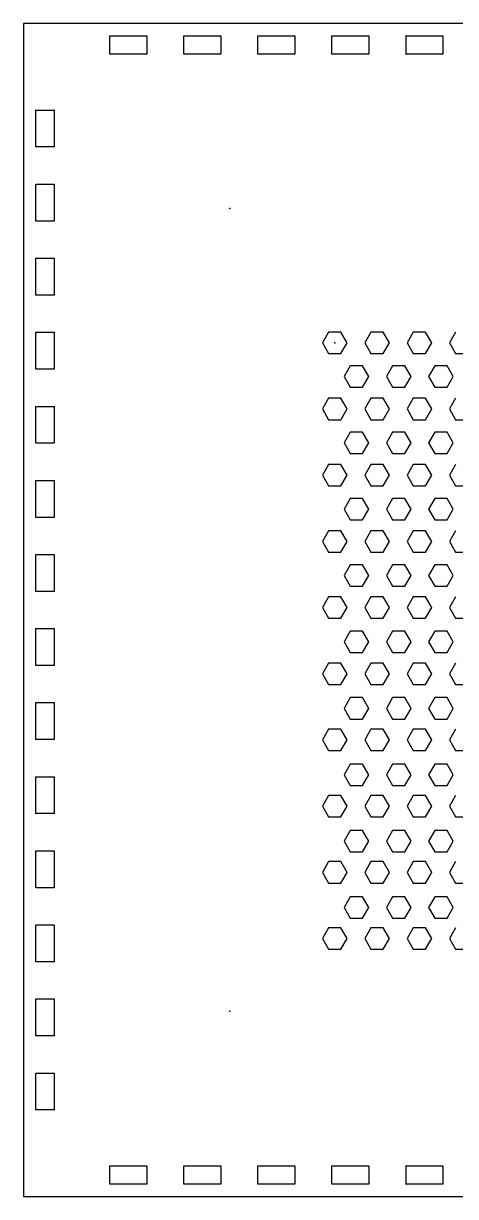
# Model space of a CAD drawing. Header units: millimetres. Extents: x 0 to 382, y -305 to 30.
# Drawn here: x 191.5 to 261.6, y -190 to 0 of the extents above; entities that cross this region are included whole.
import ezdxf

# ---------------------------------------------------------------- set-up
doc = ezdxf.new("R2010")
doc.units = ezdxf.units.MM
doc.header["$MEASUREMENT"] = 0
for name, color, linetype in [('boite_babycare v9_Sketch1', 7, 'Continuous'), ('boite_babycare v9_Sketch11', 7, 'Continuous'), ('boite_babycare v9_Sketch3', 7, 'Continuous')]:
    doc.layers.add(name, color=color, linetype=linetype)

msp = doc.modelspace()

# ---------------------------------------------------------------- linework, layer by layer
at = {"layer": 'boite_babycare v9_Sketch1'}
for p, q in [((381.53, 0), (191.53, 0)), ((191.52, -0.01), (191.52, -190.01)), ((205.54, -4.99), (205.54, -2.01)), ((205.54, -2.01), (208.53, -2.01)), ((208.53, -2.01), (211.52, -2.01)), ((211.52, -2.01), (211.52, -4.99)), ((217.54, -4.99), (217.54, -2.01)), ((217.54, -2.01), (220.53, -2.01)), ((220.53, -2.01), (223.52, -2.01)), ((223.52, -2.01), (223.52, -4.99)), ((229.54, -2.01), (232.53, -2.01)), ((229.54, -4.99), (229.54, -2.01)), ((232.53, -2.01), (235.52, -2.01)), ((235.52, -2.01), (235.52, -4.99)), ((241.54, -2.01), (244.53, -2.01)), ((241.54, -4.99), (241.54, -2.01)), ((244.53, -2.01), (247.52, -2.01)), ((247.52, -2.01), (247.52, -4.99)), ((253.54, -4.99), (253.54, -2.01)), ((253.54, -2.01), (256.53, -2.01)), ((256.53, -2.01), (259.52, -2.01)), ((259.52, -2.01), (259.52, -4.99)), ((211.52, -4.99), (205.54, -4.99)), ((223.52, -4.99), (217.54, -4.99)), ((235.52, -4.99), (229.54, -4.99)), ((247.52, -4.99), (241.54, -4.99)), ((259.52, -4.99), (253.54, -4.99)), ((193.53, -14.02), (196.51, -14.02)), ((193.53, -17.01), (193.53, -14.02)), ((196.51, -14.02), (196.51, -20)), ((193.53, -20), (193.53, -17.01)), ((196.51, -20), (193.53, -20)), ((193.53, -26.02), (196.51, -26.02)), ((193.53, -29.01), (193.53, -26.02)), ((196.51, -26.02), (196.51, -32)), ((193.53, -32), (193.53, -29.01)), ((196.51, -32), (193.53, -32)), ((193.53, -41.01), (193.53, -38.02)), ((193.53, -38.02), (196.51, -38.02)), ((196.51, -38.02), (196.51, -44)), ((193.53, -44), (193.53, -41.01)), ((196.51, -44), (193.53, -44)), ((193.53, -53.01), (193.53, -50.02)), ((193.53, -50.02), (196.51, -50.02)), ((196.51, -50.02), (196.51, -56)), ((193.53, -56), (193.53, -53.01)), ((196.51, -56), (193.53, -56)), ((193.53, -65.01), (193.53, -62.02)), ((193.53, -62.02), (196.51, -62.02)), ((196.51, -62.02), (196.51, -68)), ((193.53, -68), (193.53, -65.01)), ((196.51, -68), (193.53, -68)), ((193.53, -74.02), (196.51, -74.02)), ((193.53, -77.01), (193.53, -74.02)), ((196.51, -74.02), (196.51, -80)), ((193.53, -80), (193.53, -77.01)), ((196.51, -80), (193.53, -80)), ((193.53, -89.01), (193.53, -86.02)), ((193.53, -86.02), (196.51, -86.02)), ((196.51, -86.02), (196.51, -92)), ((193.53, -92), (193.53, -89.01)), ((196.51, -92), (193.53, -92)), ((193.53, -101.01), (193.53, -98.02)), ((193.53, -98.02), (196.51, -98.02)), ((196.51, -98.02), (196.51, -104)), ((193.53, -104), (193.53, -101.01)), ((196.51, -104), (193.53, -104)), ((193.53, -110.02), (196.51, -110.02)), ((193.53, -113.01), (193.53, -110.02)), ((196.51, -110.02), (196.51, -116)), ((193.53, -116), (193.53, -113.01)), ((196.51, -116), (193.53, -116)), ((193.53, -122.02), (196.51, -122.02)), ((193.53, -125.01), (193.53, -122.02)), ((196.51, -122.02), (196.51, -128)), ((193.53, -128), (193.53, -125.01)), ((196.51, -128), (193.53, -128)), ((193.53, -137.01), (193.53, -134.02)), ((193.53, -134.02), (196.51, -134.02)), ((196.51, -134.02), (196.51, -140)), ((193.53, -140), (193.53, -137.01)), ((196.51, -140), (193.53, -140)), ((193.53, -146.02), (196.51, -146.02)), ((193.53, -149.01), (193.53, -146.02)), ((196.51, -146.02), (196.51, -152)), ((193.53, -152), (193.53, -149.01)), ((196.51, -152), (193.53, -152)), ((193.53, -158.02), (196.51, -158.02)), ((193.53, -161.01), (193.53, -158.02)), ((196.51, -158.02), (196.51, -164)), ((193.53, -164), (193.53, -161.01)), ((196.51, -164), (193.53, -164)), ((193.53, -173.01), (193.53, -170.02)), ((193.53, -170.02), (196.51, -170.02)), ((196.51, -170.02), (196.51, -176)), ((193.53, -176), (193.53, -173.01)), ((196.51, -176), (193.53, -176)), ((205.54, -185.03), (211.52, -185.03)), ((205.54, -188.01), (205.54, -185.03)), ((211.52, -185.03), (211.52, -188.01)), ((217.54, -185.03), (223.52, -185.03)), ((217.54, -188.01), (217.54, -185.03)), ((223.52, -185.03), (223.52, -188.01)), ((229.54, -188.01), (229.54, -185.03)), ((229.54, -185.03), (235.52, -185.03)), ((235.52, -185.03), (235.52, -188.01)), ((241.54, -188.01), (241.54, -185.03)), ((241.54, -185.03), (247.52, -185.03)), ((247.52, -185.03), (247.52, -188.01)), ((253.54, -188.01), (253.54, -185.03)), ((253.54, -185.03), (259.52, -185.03)), ((259.52, -185.03), (259.52, -188.01)), ((208.53, -188.01), (205.54, -188.01)), ((211.52, -188.01), (208.53, -188.01)), ((220.53, -188.01), (217.54, -188.01)), ((223.52, -188.01), (220.53, -188.01)), ((232.53, -188.01), (229.54, -188.01)), ((235.52, -188.01), (232.53, -188.01)), ((244.53, -188.01), (241.54, -188.01)), ((247.52, -188.01), (244.53, -188.01)), ((256.53, -188.01), (253.54, -188.01)), ((259.52, -188.01), (256.53, -188.01)), ((191.53, -190.02), (381.53, -190.02))]:
    msp.add_line(p, q, dxfattribs=at)
for points in [[(191.53, 0), (191.52, 0), (191.52, 0), (191.52, -0.01)], [(205.54, -2.01), (205.54, -2), (205.53, -2.01), (205.54, -2.01)], [(211.52, -2.01), (211.53, -2.01), (211.52, -2), (211.52, -2.01)], [(217.54, -2.01), (217.54, -2), (217.53, -2.01), (217.54, -2.01)], [(223.52, -2.01), (223.53, -2.01), (223.52, -2), (223.52, -2.01)], [(229.54, -2.01), (229.54, -2), (229.53, -2.01), (229.54, -2.01)], [(235.52, -2.01), (235.53, -2.01), (235.52, -2), (235.52, -2.01)], [(241.54, -2.01), (241.54, -2), (241.53, -2.01), (241.54, -2.01)], [(247.52, -2.01), (247.53, -2.01), (247.52, -2), (247.52, -2.01)], [(253.54, -2.01), (253.54, -2), (253.53, -2.01), (253.54, -2.01)], [(259.52, -2.01), (259.53, -2.01), (259.52, -2), (259.52, -2.01)], [(205.54, -4.99), (205.53, -4.99), (205.54, -5), (205.54, -4.99)], [(211.52, -4.99), (211.52, -5), (211.53, -4.99), (211.52, -4.99)], [(217.54, -4.99), (217.53, -4.99), (217.54, -5), (217.54, -4.99)], [(223.52, -4.99), (223.52, -5), (223.53, -4.99), (223.52, -4.99)], [(229.54, -4.99), (229.53, -4.99), (229.54, -5), (229.54, -4.99)], [(235.52, -4.99), (235.52, -5), (235.53, -4.99), (235.52, -4.99)], [(241.54, -4.99), (241.53, -4.99), (241.54, -5), (241.54, -4.99)], [(247.52, -4.99), (247.52, -5), (247.53, -4.99), (247.52, -4.99)], [(253.54, -4.99), (253.53, -4.99), (253.54, -5), (253.54, -4.99)], [(259.52, -4.99), (259.52, -5), (259.53, -4.99), (259.52, -4.99)], [(193.53, -14.02), (193.53, -14.01), (193.52, -14.02), (193.53, -14.02)], [(196.51, -14.02), (196.52, -14.02), (196.51, -14.01), (196.51, -14.02)], [(193.53, -20), (193.52, -20), (193.53, -20.01), (193.53, -20)], [(196.51, -20), (196.51, -20.01), (196.52, -20), (196.51, -20)], [(193.53, -26.02), (193.53, -26.01), (193.52, -26.02), (193.53, -26.02)], [(196.51, -26.02), (196.52, -26.02), (196.51, -26.01), (196.51, -26.02)], [(193.53, -32), (193.52, -32), (193.53, -32.01), (193.53, -32)], [(196.51, -32), (196.51, -32.01), (196.52, -32), (196.51, -32)], [(193.53, -38.02), (193.53, -38.01), (193.52, -38.02), (193.53, -38.02)], [(196.51, -38.02), (196.52, -38.02), (196.51, -38.01), (196.51, -38.02)], [(193.53, -44), (193.52, -44), (193.53, -44.01), (193.53, -44)], [(196.51, -44), (196.51, -44.01), (196.52, -44), (196.51, -44)], [(193.53, -50.02), (193.53, -50.01), (193.52, -50.02), (193.53, -50.02)], [(196.51, -50.02), (196.52, -50.02), (196.51, -50.01), (196.51, -50.02)], [(193.53, -56), (193.52, -56), (193.53, -56.01), (193.53, -56)], [(196.51, -56), (196.51, -56.01), (196.52, -56), (196.51, -56)], [(193.53, -62.02), (193.53, -62.01), (193.52, -62.02), (193.53, -62.02)], [(196.51, -62.02), (196.52, -62.02), (196.51, -62.01), (196.51, -62.02)], [(193.53, -68), (193.52, -68), (193.53, -68.01), (193.53, -68)], [(196.51, -68), (196.51, -68.01), (196.52, -68), (196.51, -68)], [(193.53, -74.02), (193.53, -74.01), (193.52, -74.02), (193.53, -74.02)], [(196.51, -74.02), (196.52, -74.02), (196.51, -74.01), (196.51, -74.02)], [(193.53, -80), (193.52, -80), (193.53, -80.01), (193.53, -80)], [(196.51, -80), (196.51, -80.01), (196.52, -80), (196.51, -80)], [(193.53, -86.02), (193.53, -86.01), (193.52, -86.02), (193.53, -86.02)], [(196.51, -86.02), (196.52, -86.02), (196.51, -86.01), (196.51, -86.02)], [(193.53, -92), (193.52, -92), (193.53, -92.01), (193.53, -92)], [(196.51, -92), (196.51, -92.01), (196.52, -92), (196.51, -92)], [(193.53, -98.02), (193.53, -98.01), (193.52, -98.02), (193.53, -98.02)], [(196.51, -98.02), (196.52, -98.02), (196.51, -98.01), (196.51, -98.02)], [(193.53, -104), (193.52, -104), (193.53, -104.01), (193.53, -104)], [(196.51, -104), (196.51, -104.01), (196.52, -104), (196.51, -104)], [(193.53, -110.02), (193.53, -110.01), (193.52, -110.02), (193.53, -110.02)], [(196.51, -110.02), (196.52, -110.02), (196.51, -110.01), (196.51, -110.02)], [(193.53, -116), (193.52, -116), (193.53, -116.01), (193.53, -116)], [(196.51, -116), (196.51, -116.01), (196.52, -116), (196.51, -116)], [(193.53, -122.02), (193.53, -122.01), (193.52, -122.02), (193.53, -122.02)], [(196.51, -122.02), (196.52, -122.02), (196.51, -122.01), (196.51, -122.02)], [(193.53, -128), (193.52, -128), (193.53, -128.01), (193.53, -128)], [(196.51, -128), (196.51, -128.01), (196.52, -128), (196.51, -128)], [(193.53, -134.02), (193.53, -134.01), (193.52, -134.02), (193.53, -134.02)], [(196.51, -134.02), (196.52, -134.02), (196.51, -134.01), (196.51, -134.02)], [(193.53, -140), (193.52, -140), (193.53, -140.01), (193.53, -140)], [(196.51, -140), (196.51, -140.01), (196.52, -140), (196.51, -140)], [(193.53, -146.02), (193.53, -146.01), (193.52, -146.02), (193.53, -146.02)], [(196.51, -146.02), (196.52, -146.02), (196.51, -146.01), (196.51, -146.02)], [(193.53, -152), (193.52, -152), (193.53, -152.01), (193.53, -152)], [(196.51, -152), (196.51, -152.01), (196.52, -152), (196.51, -152)], [(193.53, -158.02), (193.53, -158.01), (193.52, -158.02), (193.53, -158.02)], [(196.51, -158.02), (196.52, -158.02), (196.51, -158.01), (196.51, -158.02)], [(193.53, -164), (193.52, -164), (193.53, -164.01), (193.53, -164)], [(196.51, -164), (196.51, -164.01), (196.52, -164), (196.51, -164)], [(193.53, -170.02), (193.53, -170.01), (193.52, -170.02), (193.53, -170.02)], [(196.51, -170.02), (196.52, -170.02), (196.51, -170.01), (196.51, -170.02)], [(193.53, -176), (193.52, -176), (193.53, -176.01), (193.53, -176)], [(196.51, -176), (196.51, -176.01), (196.52, -176), (196.51, -176)], [(205.54, -185.03), (205.54, -185.02), (205.53, -185.03), (205.54, -185.03)], [(211.52, -185.03), (211.53, -185.03), (211.52, -185.02), (211.52, -185.03)], [(217.54, -185.03), (217.54, -185.02), (217.53, -185.03), (217.54, -185.03)], [(223.52, -185.03), (223.53, -185.03), (223.52, -185.02), (223.52, -185.03)], [(229.54, -185.03), (229.54, -185.02), (229.53, -185.03), (229.54, -185.03)], [(235.52, -185.03), (235.53, -185.03), (235.52, -185.02), (235.52, -185.03)], [(241.54, -185.03), (241.54, -185.02), (241.53, -185.03), (241.54, -185.03)], [(247.52, -185.03), (247.53, -185.03), (247.52, -185.02), (247.52, -185.03)], [(253.54, -185.03), (253.54, -185.02), (253.53, -185.03), (253.54, -185.03)], [(259.52, -185.03), (259.53, -185.03), (259.52, -185.02), (259.52, -185.03)], [(205.54, -188.01), (205.53, -188.01), (205.54, -188.02), (205.54, -188.01)], [(211.52, -188.01), (211.52, -188.02), (211.53, -188.01), (211.52, -188.01)], [(217.54, -188.01), (217.53, -188.01), (217.54, -188.02), (217.54, -188.01)], [(223.52, -188.01), (223.52, -188.02), (223.53, -188.01), (223.52, -188.01)], [(229.54, -188.01), (229.53, -188.01), (229.54, -188.02), (229.54, -188.01)], [(235.52, -188.01), (235.52, -188.02), (235.53, -188.01), (235.52, -188.01)], [(241.54, -188.01), (241.53, -188.01), (241.54, -188.02), (241.54, -188.01)], [(247.52, -188.01), (247.52, -188.02), (247.53, -188.01), (247.52, -188.01)], [(253.54, -188.01), (253.53, -188.01), (253.54, -188.02), (253.54, -188.01)], [(259.52, -188.01), (259.52, -188.02), (259.53, -188.01), (259.52, -188.01)], [(191.52, -190.01), (191.52, -190.02), (191.52, -190.02), (191.53, -190.02)]]:
    msp.add_open_spline(points, degree=3, dxfattribs=at)
at = {"layer": 'boite_babycare v9_Sketch11'}
for p, q in [((241, -50), (240, -51.73)), ((243, -50), (241, -50)), ((244, -51.73), (243, -50)), ((247.86, -50), (246.86, -51.73)), ((247.86, -50), (246.86, -51.73)), ((249.86, -50), (247.86, -50)), ((249.86, -50), (247.86, -50)), ((250.86, -51.73), (249.86, -50)), ((250.86, -51.73), (249.86, -50)), ((254.71, -50), (253.71, -51.73)), ((254.71, -50), (253.71, -51.73)), ((256.71, -50), (254.71, -50)), ((256.71, -50), (254.71, -50)), ((257.71, -51.73), (256.71, -50)), ((257.71, -51.73), (256.71, -50)), ((261.57, -50), (260.57, -51.73)), ((261.57, -50), (260.57, -51.73)), ((240, -51.73), (241, -53.46)), ((243, -53.46), (244, -51.73)), ((246.86, -51.73), (247.86, -53.46)), ((246.86, -51.73), (247.86, -53.46)), ((249.86, -53.46), (250.86, -51.73)), ((249.86, -53.46), (250.86, -51.73)), ((253.71, -51.73), (254.71, -53.46)), ((253.71, -51.73), (254.71, -53.46)), ((256.71, -53.46), (257.71, -51.73)), ((256.71, -53.46), (257.71, -51.73)), ((260.57, -51.73), (261.57, -53.46)), ((260.57, -51.73), (261.57, -53.46)), ((241, -53.46), (243, -53.46)), ((247.86, -53.46), (249.86, -53.46)), ((247.86, -53.46), (249.86, -53.46)), ((254.71, -53.46), (256.71, -53.46)), ((254.71, -53.46), (256.71, -53.46)), ((261.57, -53.46), (263.57, -53.46)), ((261.57, -53.46), (263.57, -53.46)), ((244.5, -55.46), (243.5, -57.19)), ((246.5, -55.46), (244.5, -55.46)), ((247.5, -57.19), (246.5, -55.46)), ((251.35, -55.46), (250.35, -57.19)), ((251.35, -55.46), (250.35, -57.19)), ((253.35, -55.46), (251.35, -55.46)), ((253.35, -55.46), (251.35, -55.46)), ((254.35, -57.19), (253.35, -55.46)), ((254.35, -57.19), (253.35, -55.46)), ((258.19, -55.46), (257.19, -57.19)), ((258.19, -55.46), (257.19, -57.19)), ((260.19, -55.46), (258.19, -55.46)), ((260.19, -55.46), (258.19, -55.46)), ((261.19, -57.19), (260.19, -55.46)), ((261.19, -57.19), (260.19, -55.46)), ((243.5, -57.19), (244.5, -58.92)), ((246.5, -58.92), (247.5, -57.19)), ((250.35, -57.19), (251.35, -58.92)), ((250.35, -57.19), (251.35, -58.92)), ((253.35, -58.92), (254.35, -57.19)), ((253.35, -58.92), (254.35, -57.19)), ((257.19, -57.19), (258.19, -58.92)), ((257.19, -57.19), (258.19, -58.92)), ((260.19, -58.92), (261.19, -57.19)), ((260.19, -58.92), (261.19, -57.19)), ((241, -60.72), (240, -62.45)), ((243, -60.72), (241, -60.72)), ((244, -62.45), (243, -60.72)), ((244.5, -58.92), (246.5, -58.92)), ((247.86, -60.72), (246.86, -62.45)), ((249.86, -60.72), (247.86, -60.72)), ((250.86, -62.45), (249.86, -60.72)), ((251.35, -58.92), (253.35, -58.92)), ((251.35, -58.92), (253.35, -58.92)), ((254.71, -60.72), (253.71, -62.45)), ((256.71, -60.72), (254.71, -60.72)), ((257.71, -62.45), (256.71, -60.72)), ((258.19, -58.92), (260.19, -58.92)), ((258.19, -58.92), (260.19, -58.92)), ((261.57, -60.72), (260.57, -62.45)), ((240, -62.45), (241, -64.18)), ((243, -64.18), (244, -62.45)), ((246.86, -62.45), (247.86, -64.18)), ((249.86, -64.18), (250.86, -62.45)), ((253.71, -62.45), (254.71, -64.18)), ((256.71, -64.18), (257.71, -62.45)), ((260.57, -62.45), (261.57, -64.18)), ((241, -64.18), (243, -64.18)), ((247.86, -64.18), (249.86, -64.18)), ((254.71, -64.18), (256.71, -64.18)), ((261.57, -64.18), (263.57, -64.18)), ((244.5, -66.21), (243.5, -67.94)), ((246.5, -66.21), (244.5, -66.21)), ((247.5, -67.94), (246.5, -66.21)), ((251.35, -66.21), (250.35, -67.94)), ((253.35, -66.21), (251.35, -66.21)), ((254.35, -67.94), (253.35, -66.21)), ((258.19, -66.21), (257.19, -67.94)), ((260.19, -66.21), (258.19, -66.21)), ((261.19, -67.94), (260.19, -66.21)), ((243.5, -67.94), (244.5, -69.67)), ((246.5, -69.67), (247.5, -67.94)), ((250.35, -67.94), (251.35, -69.67)), ((253.35, -69.67), (254.35, -67.94)), ((257.19, -67.94), (258.19, -69.67)), ((260.19, -69.67), (261.19, -67.94)), ((244.5, -69.67), (246.5, -69.67)), ((251.35, -69.67), (253.35, -69.67)), ((258.19, -69.67), (260.19, -69.67)), ((241, -71.44), (240, -73.17)), ((243, -71.44), (241, -71.44)), ((244, -73.17), (243, -71.44)), ((247.86, -71.44), (246.86, -73.17)), ((249.86, -71.44), (247.86, -71.44)), ((250.86, -73.17), (249.86, -71.44)), ((254.71, -71.44), (253.71, -73.17)), ((256.71, -71.44), (254.71, -71.44)), ((257.71, -73.17), (256.71, -71.44)), ((261.57, -71.44), (260.57, -73.17)), ((240, -73.17), (241, -74.91)), ((243, -74.91), (244, -73.17)), ((246.86, -73.17), (247.86, -74.91)), ((249.86, -74.91), (250.86, -73.17)), ((253.71, -73.17), (254.71, -74.91)), ((256.71, -74.91), (257.71, -73.17)), ((260.57, -73.17), (261.57, -74.91)), ((241, -74.91), (243, -74.91)), ((247.86, -74.91), (249.86, -74.91)), ((254.71, -74.91), (256.71, -74.91)), ((261.57, -74.91), (263.57, -74.91)), ((244.5, -76.96), (243.5, -78.69)), ((246.5, -76.96), (244.5, -76.96)), ((247.5, -78.69), (246.5, -76.96)), ((251.35, -76.96), (250.35, -78.69)), ((253.35, -76.96), (251.35, -76.96)), ((254.35, -78.69), (253.35, -76.96)), ((258.19, -76.96), (257.19, -78.69)), ((260.19, -76.96), (258.19, -76.96)), ((261.19, -78.69), (260.19, -76.96)), ((243.5, -78.69), (244.5, -80.42)), ((246.5, -80.42), (247.5, -78.69)), ((250.35, -78.69), (251.35, -80.42)), ((253.35, -80.42), (254.35, -78.69)), ((257.19, -78.69), (258.19, -80.42)), ((260.19, -80.42), (261.19, -78.69)), ((244.5, -80.42), (246.5, -80.42)), ((251.35, -80.42), (253.35, -80.42)), ((258.19, -80.42), (260.19, -80.42)), ((241, -82.16), (240, -83.9)), ((243, -82.16), (241, -82.16)), ((244, -83.9), (243, -82.16)), ((247.86, -82.16), (246.86, -83.9)), ((249.86, -82.16), (247.86, -82.16)), ((250.86, -83.9), (249.86, -82.16)), ((254.71, -82.16), (253.71, -83.9)), ((256.71, -82.16), (254.71, -82.16)), ((257.71, -83.9), (256.71, -82.16)), ((261.57, -82.16), (260.57, -83.9)), ((240, -83.9), (241, -85.63)), ((243, -85.63), (244, -83.9)), ((246.86, -83.9), (247.86, -85.63)), ((249.86, -85.63), (250.86, -83.9)), ((253.71, -83.9), (254.71, -85.63)), ((256.71, -85.63), (257.71, -83.9)), ((260.57, -83.9), (261.57, -85.63)), ((241, -85.63), (243, -85.63)), ((247.86, -85.63), (249.86, -85.63)), ((254.71, -85.63), (256.71, -85.63)), ((261.57, -85.63), (263.57, -85.63)), ((244.5, -87.71), (243.5, -89.44)), ((246.5, -87.71), (244.5, -87.71)), ((247.5, -89.44), (246.5, -87.71)), ((251.35, -87.71), (250.35, -89.44)), ((253.35, -87.71), (251.35, -87.71)), ((254.35, -89.44), (253.35, -87.71)), ((258.19, -87.71), (257.19, -89.44)), ((260.19, -87.71), (258.19, -87.71)), ((261.19, -89.44), (260.19, -87.71)), ((243.5, -89.44), (244.5, -91.17)), ((244.5, -91.17), (246.5, -91.17)), ((246.5, -91.17), (247.5, -89.44)), ((250.35, -89.44), (251.35, -91.17)), ((251.35, -91.17), (253.35, -91.17)), ((253.35, -91.17), (254.35, -89.44)), ((257.19, -89.44), (258.19, -91.17)), ((258.19, -91.17), (260.19, -91.17)), ((260.19, -91.17), (261.19, -89.44)), ((241, -92.89), (240, -94.62)), ((243, -92.89), (241, -92.89)), ((244, -94.62), (243, -92.89)), ((247.86, -92.89), (246.86, -94.62)), ((249.86, -92.89), (247.86, -92.89)), ((250.86, -94.62), (249.86, -92.89)), ((254.71, -92.89), (253.71, -94.62)), ((256.71, -92.89), (254.71, -92.89)), ((257.71, -94.62), (256.71, -92.89)), ((261.57, -92.89), (260.57, -94.62)), ((240, -94.62), (241, -96.35)), ((243, -96.35), (244, -94.62)), ((246.86, -94.62), (247.86, -96.35)), ((249.86, -96.35), (250.86, -94.62)), ((253.71, -94.62), (254.71, -96.35)), ((256.71, -96.35), (257.71, -94.62)), ((260.57, -94.62), (261.57, -96.35)), ((241, -96.35), (243, -96.35)), ((247.86, -96.35), (249.86, -96.35)), ((254.71, -96.35), (256.71, -96.35)), ((261.57, -96.35), (263.57, -96.35)), ((244.5, -98.46), (243.5, -100.19)), ((246.5, -98.46), (244.5, -98.46)), ((247.5, -100.19), (246.5, -98.46)), ((251.35, -98.46), (250.35, -100.19)), ((253.35, -98.46), (251.35, -98.46)), ((254.35, -100.19), (253.35, -98.46)), ((258.19, -98.46), (257.19, -100.19)), ((260.19, -98.46), (258.19, -98.46)), ((261.19, -100.19), (260.19, -98.46)), ((243.5, -100.19), (244.5, -101.92)), ((246.5, -101.92), (247.5, -100.19)), ((250.35, -100.19), (251.35, -101.92)), ((253.35, -101.92), (254.35, -100.19)), ((257.19, -100.19), (258.19, -101.92)), ((260.19, -101.92), (261.19, -100.19)), ((244.5, -101.92), (246.5, -101.92)), ((251.35, -101.92), (253.35, -101.92)), ((258.19, -101.92), (260.19, -101.92)), ((241, -103.61), (240, -105.34)), ((243, -103.61), (241, -103.61)), ((244, -105.34), (243, -103.61)), ((247.86, -103.61), (246.86, -105.34)), ((249.86, -103.61), (247.86, -103.61)), ((250.86, -105.34), (249.86, -103.61)), ((254.71, -103.61), (253.71, -105.34)), ((256.71, -103.61), (254.71, -103.61)), ((257.71, -105.34), (256.71, -103.61)), ((261.57, -103.61), (260.57, -105.34)), ((240, -105.34), (241, -107.07)), ((243, -107.07), (244, -105.34)), ((246.86, -105.34), (247.86, -107.07)), ((249.86, -107.07), (250.86, -105.34)), ((253.71, -105.34), (254.71, -107.07)), ((256.71, -107.07), (257.71, -105.34)), ((260.57, -105.34), (261.57, -107.07)), ((241, -107.07), (243, -107.07)), ((247.86, -107.07), (249.86, -107.07)), ((254.71, -107.07), (256.71, -107.07)), ((261.57, -107.07), (263.57, -107.07)), ((244.5, -109.21), (243.5, -110.94)), ((246.5, -109.21), (244.5, -109.21)), ((247.5, -110.94), (246.5, -109.21)), ((251.35, -109.21), (250.35, -110.94)), ((253.35, -109.21), (251.35, -109.21)), ((254.35, -110.94), (253.35, -109.21)), ((258.19, -109.21), (257.19, -110.94)), ((260.19, -109.21), (258.19, -109.21)), ((261.19, -110.94), (260.19, -109.21)), ((243.5, -110.94), (244.5, -112.67)), ((246.5, -112.67), (247.5, -110.94)), ((250.35, -110.94), (251.35, -112.67)), ((253.35, -112.67), (254.35, -110.94)), ((257.19, -110.94), (258.19, -112.67)), ((260.19, -112.67), (261.19, -110.94)), ((244.5, -112.67), (246.5, -112.67)), ((251.35, -112.67), (253.35, -112.67)), ((258.19, -112.67), (260.19, -112.67)), ((241, -114.33), (240, -116.06)), ((243, -114.33), (241, -114.33)), ((244, -116.06), (243, -114.33)), ((247.86, -114.33), (246.86, -116.06)), ((249.86, -114.33), (247.86, -114.33)), ((250.86, -116.06), (249.86, -114.33)), ((254.71, -114.33), (253.71, -116.06)), ((256.71, -114.33), (254.71, -114.33)), ((257.71, -116.06), (256.71, -114.33)), ((261.57, -114.33), (260.57, -116.06)), ((240, -116.06), (241, -117.79)), ((241, -117.79), (243, -117.79)), ((243, -117.79), (244, -116.06)), ((246.86, -116.06), (247.86, -117.79)), ((247.86, -117.79), (249.86, -117.79)), ((249.86, -117.79), (250.86, -116.06)), ((253.71, -116.06), (254.71, -117.79)), ((254.71, -117.79), (256.71, -117.79)), ((256.71, -117.79), (257.71, -116.06)), ((260.57, -116.06), (261.57, -117.79)), ((261.57, -117.79), (263.57, -117.79)), ((244.5, -119.96), (243.5, -121.69)), ((246.5, -119.96), (244.5, -119.96)), ((247.5, -121.69), (246.5, -119.96)), ((251.35, -119.96), (250.35, -121.69)), ((253.35, -119.96), (251.35, -119.96)), ((254.35, -121.69), (253.35, -119.96)), ((258.19, -119.96), (257.19, -121.69)), ((260.19, -119.96), (258.19, -119.96)), ((261.19, -121.69), (260.19, -119.96)), ((243.5, -121.69), (244.5, -123.42)), ((244.5, -123.42), (246.5, -123.42)), ((246.5, -123.42), (247.5, -121.69)), ((250.35, -121.69), (251.35, -123.42)), ((251.35, -123.42), (253.35, -123.42)), ((253.35, -123.42), (254.35, -121.69)), ((257.19, -121.69), (258.19, -123.42)), ((258.19, -123.42), (260.19, -123.42)), ((260.19, -123.42), (261.19, -121.69)), ((241, -125.05), (240, -126.78)), ((243, -125.05), (241, -125.05)), ((244, -126.78), (243, -125.05)), ((247.86, -125.05), (246.86, -126.78)), ((249.86, -125.05), (247.86, -125.05)), ((250.86, -126.78), (249.86, -125.05)), ((254.71, -125.05), (253.71, -126.78)), ((256.71, -125.05), (254.71, -125.05)), ((257.71, -126.78), (256.71, -125.05)), ((261.57, -125.05), (260.57, -126.78)), ((240, -126.78), (241, -128.52)), ((243, -128.52), (244, -126.78)), ((246.86, -126.78), (247.86, -128.52)), ((249.86, -128.52), (250.86, -126.78)), ((253.71, -126.78), (254.71, -128.52)), ((256.71, -128.52), (257.71, -126.78)), ((260.57, -126.78), (261.57, -128.52)), ((241, -128.52), (243, -128.52)), ((247.86, -128.52), (249.86, -128.52)), ((254.71, -128.52), (256.71, -128.52)), ((261.57, -128.52), (263.57, -128.52)), ((244.5, -130.71), (243.5, -132.44)), ((246.5, -130.71), (244.5, -130.71)), ((247.5, -132.44), (246.5, -130.71)), ((251.35, -130.71), (250.35, -132.44)), ((253.35, -130.71), (251.35, -130.71)), ((254.35, -132.44), (253.35, -130.71)), ((258.19, -130.71), (257.19, -132.44)), ((260.19, -130.71), (258.19, -130.71)), ((261.19, -132.44), (260.19, -130.71)), ((243.5, -132.44), (244.5, -134.17)), ((246.5, -134.17), (247.5, -132.44)), ((250.35, -132.44), (251.35, -134.17)), ((253.35, -134.17), (254.35, -132.44)), ((257.19, -132.44), (258.19, -134.17)), ((260.19, -134.17), (261.19, -132.44)), ((244.5, -134.17), (246.5, -134.17)), ((251.35, -134.17), (253.35, -134.17)), ((258.19, -134.17), (260.19, -134.17)), ((241, -135.77), (240, -137.51)), ((243, -135.77), (241, -135.77)), ((244, -137.51), (243, -135.77)), ((247.86, -135.77), (246.86, -137.51)), ((249.86, -135.77), (247.86, -135.77)), ((250.86, -137.51), (249.86, -135.77)), ((254.71, -135.77), (253.71, -137.51)), ((256.71, -135.77), (254.71, -135.77)), ((257.71, -137.51), (256.71, -135.77)), ((261.57, -135.77), (260.57, -137.51)), ((240, -137.51), (241, -139.24)), ((243, -139.24), (244, -137.51)), ((246.86, -137.51), (247.86, -139.24)), ((249.86, -139.24), (250.86, -137.51)), ((253.71, -137.51), (254.71, -139.24)), ((256.71, -139.24), (257.71, -137.51)), ((260.57, -137.51), (261.57, -139.24)), ((241, -139.24), (243, -139.24)), ((247.86, -139.24), (249.86, -139.24)), ((254.71, -139.24), (256.71, -139.24)), ((261.57, -139.24), (263.57, -139.24)), ((244.5, -141.46), (243.5, -143.19)), ((246.5, -141.46), (244.5, -141.46)), ((247.5, -143.19), (246.5, -141.46)), ((251.35, -141.46), (250.35, -143.19)), ((253.35, -141.46), (251.35, -141.46)), ((254.35, -143.19), (253.35, -141.46)), ((258.19, -141.46), (257.19, -143.19)), ((260.19, -141.46), (258.19, -141.46)), ((261.19, -143.19), (260.19, -141.46)), ((243.5, -143.19), (244.5, -144.92)), ((246.5, -144.92), (247.5, -143.19)), ((250.35, -143.19), (251.35, -144.92)), ((253.35, -144.92), (254.35, -143.19)), ((257.19, -143.19), (258.19, -144.92)), ((260.19, -144.92), (261.19, -143.19)), ((244.5, -144.92), (246.5, -144.92)), ((251.35, -144.92), (253.35, -144.92)), ((258.19, -144.92), (260.19, -144.92)), ((241, -146.5), (240, -148.23)), ((243, -146.5), (241, -146.5)), ((244, -148.23), (243, -146.5)), ((247.86, -146.5), (246.86, -148.23)), ((249.86, -146.5), (247.86, -146.5)), ((250.86, -148.23), (249.86, -146.5)), ((254.71, -146.5), (253.71, -148.23)), ((256.71, -146.5), (254.71, -146.5)), ((257.71, -148.23), (256.71, -146.5)), ((261.57, -146.5), (260.57, -148.23)), ((240, -148.23), (241, -149.96)), ((241, -149.96), (243, -149.96)), ((243, -149.96), (244, -148.23)), ((246.86, -148.23), (247.86, -149.96)), ((247.86, -149.96), (249.86, -149.96)), ((249.86, -149.96), (250.86, -148.23)), ((253.71, -148.23), (254.71, -149.96)), ((254.71, -149.96), (256.71, -149.96)), ((256.71, -149.96), (257.71, -148.23)), ((260.57, -148.23), (261.57, -149.96)), ((261.57, -149.96), (263.57, -149.96))]:
    msp.add_line(p, q, dxfattribs=at)
msp.add_point((242, -51.73), dxfattribs=at)
at = {"layer": 'boite_babycare v9_Sketch3'}
for p in [(225, -30), (225, -160)]:
    msp.add_point(p, dxfattribs=at)

doc.saveas('drawing.dxf')
